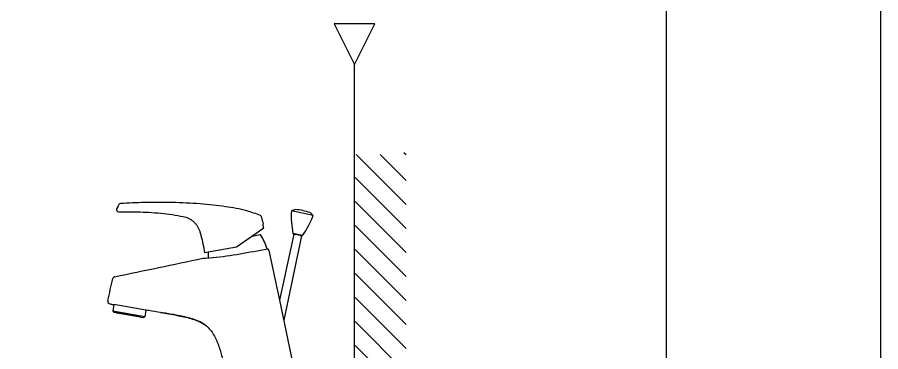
# Model space of a CAD drawing. Header units: millimetres. Extents: x 14229 to 16655, y -272 to 3158.
# Drawn here: x 16018 to 16655, y 1393 to 1639 of the extents above; entities that cross this region are included whole.
import ezdxf

# ---------------------------------------------------------------- set-up
doc = ezdxf.new("R2010")
doc.units = ezdxf.units.MM
doc.header["$LTSCALE"] = 0.2
for name, color, linetype in [('7', 7, 'Continuous'), ('DEFAULT', 7, 'Continuous'), ('MAIN', 7, 'Continuous'), ('YA', 7, 'Continuous')]:
    doc.layers.add(name, color=color, linetype=linetype)

msp = doc.modelspace()

# ---------------------------------------------------------------- linework, layer by layer
at = {"layer": '7'}
for p, q in [((16223.23320601765, 1497.951881658149), (16220.23143257938, 1497.056417406734)), ((16236.37086799149, 1493.625874508239), (16220.23143257947, 1497.056417406654)), ((16223.23320601765, 1497.951881658149), (16223.26352510567, 1497.945437137002)), ((16233.96251053776, 1495.671297580223), (16233.99282962579, 1495.664853059084)), ((16233.99282962579, 1495.664853059084), (16236.37086799149, 1493.625874508239)), ((16199.01036079054, 1489.375735185845), (16199.35766272888, 1487.40608801703)), ((16199.85764506672, 1484.196137074142), (16179.7926554332, 1470.146480078599)), ((16197.16192972824, 1479.200168782373), (16191.22850073124, 1478.153945162115)), ((16221.9361645848, 1479.825445617783), (16211.58884279455, 1431.145123970958)), ((16227.80505018915, 1478.577975472873), (16214.59946984539, 1416.450604574501)), ((16228.48458998476, 1478.746349999034), (16221.3838581808, 1480.255657136718)), ((16221.77099245681, 1479.860554037515), (16222.91431218555, 1479.617533927028)), ((16226.82690258844, 1478.785887163825), (16222.91431218555, 1479.617533927028)), ((16226.82690258844, 1478.785887163825), (16227.97022231718, 1478.542867053337)), ((16179.7926554332, 1470.146480078599), (16156.29768167895, 1466.003682294716)), ((16197.41999294097, 1468.075979558796), (16202.75833894172, 1469.017273991093)), ((16089.41085329776, 1427.946375010616), (16088.54383770724, 1423.029285254867)), ((16113.04883736603, 1423.793552713826), (16089.41085329776, 1427.946375010616)), ((16211.58884279455, 1431.145123970958), (16222.19897508072, 1379.358306126794)), ((16089.42838963815, 1422.287058055969), (16088.54383770724, 1423.029285254867)), ((16112.17922377954, 1418.861728990866), (16088.54383770724, 1423.029285254867)), ((16089.42838963815, 1422.287058055969), (16091.15241605294, 1421.98306568357)), ((16109.37074663662, 1418.770682458177), (16091.15180320593, 1421.98317374503)), ((16108.94209389993, 1418.643180178668), (16091.51099667163, 1421.716752923371)), ((16113.04883736603, 1423.793552713826), (16112.17922377954, 1418.861728990866)), ((16113.54124124253, 1423.706728624989), (16113.04883736603, 1423.793552713826)), ((16109.37019343604, 1418.770780002372), (16111.09416020444, 1418.466798147268)), ((16111.09416020444, 1418.466798147268), (16112.17922377954, 1418.861728990866))]:
    msp.add_line(p, q, dxfattribs=at)
for centre, radius, start, end in [((16094.36144800828, 1500.796612820836), 1.5000013857, 93.69655329925658, 151.3140769168419), ((16092.82177083861, 1497.804192880395), 1.5000011714, 154.2971509195889, 270.8051919596636), ((16290.13647517462, 1493.411555300875), 70, 177.0152900350858, 190.8326711069197), ((16218.27980678803, 1448.194431602155), 50, 71.72041935862893, 84.27958064126062), ((16196.82677839729, 1492.186427180263), 1.5, 12.94405111779553, 66.19217824417969), ((16171.02693488505, 1518.729069646929), 70, 325.1673288925791, 338.9847099653869), ((16197.24875381708, 1478.707764905864), 0.5, 34.09768124996693, 99.99999999963447), ((16168.67988952675, 1459.36687575459), 35, 15.88088929886842, 34.09768124996693), ((16221.87494830219, 1480.349627837874), 0.5, 190.8326711052007, 257.9999999998239), ((16228.07417816256, 1479.031940853697), 0.5, 258.00000000025, 325.1673288947317), ((16193.92208136814, 1463.817755228441), 35, 175.6304533654689, 182.5585460689275), ((16201.69123428192, 1467.325739939596), 2, 12.54192289451667, 57.75421194463779), ((16090.51721894232, 1446.491397355793), 1.9999998436, 103.7821654368704, 164.2289609665384), ((16086.99214155942, 1430.382053015449), 2, 167.6446493487639, 258.9831117535052), ((16091.59782076044, 1422.209156799866), 0.5, 206.8698976461781, 259.999999999942), ((16109.02891798874, 1419.135584055171), 0.5, 259.999999999942, 313.1301023509735)]:
    msp.add_arc(centre, radius, start, end, dxfattribs=at)
for points in [[(16197.43228369536, 1493.558784034119), (16187.34670269588, 1496.962922719941), (16171.78991077956, 1500.016012031935), (16152.98864498277, 1502.061512178837), (16132.45458629488, 1503.07143720369), (16111.86728547214, 1503.070354478413), (16094.26472721327, 1502.293683697754)], [(16093.04560057754, 1501.516598112067), (16091.47022653058, 1498.454730004437)], [(16092.84285351889, 1496.304091980427), (16097.94625840724, 1496.341941139458), (16115.30311183791, 1495.870652032311), (16132.58517512229, 1494.141784003056), (16140.51571478441, 1492.794271857668)], [(16140.51592926088, 1492.795129501553), (16142.63538554562, 1492.228990180142), (16144.65922780666, 1491.377370354124), (16146.54756931091, 1490.256573607855), (16148.26459960965, 1488.887826310624), (16149.77801809404, 1487.296909164267), (16151.05940547099, 1485.513683973019), (16152.08457126968, 1483.571774931989), (16152.83371796535, 1481.509419588846)], [(16199.01036079054, 1489.375735185852), (16198.65126990656, 1490.943088554218), (16198.28866230968, 1492.52242640796)], [(16199.80200643668, 1484.438157965772), (16199.64275211373, 1485.19827565783), (16199.52166175438, 1485.911302477748), (16199.43919762599, 1486.527135562967), (16199.38969721931, 1487.002576941502), (16199.36491876607, 1487.303178865223), (16199.35766272888, 1487.406088017037)], [(16152.8338863855, 1481.509949509987), (16153.60345702888, 1478.693143532067), (16155.06779885796, 1472.45010807617), (16156.27472398402, 1466.137197767669), (16156.29768167895, 1466.003682294716)], [(16154.93012844882, 1461.991425599089), (16155.19124155113, 1462.005950682295), (16155.97921067982, 1462.051883969493), (16157.30356141393, 1462.136133260393), (16197.41999294097, 1468.075979558796)], [(16090.04075438702, 1448.433823437889), (16154.93012844882, 1461.991425599089)], [(16088.90798533524, 1427.97385431867), (16089.10649581214, 1427.963673521671), (16089.41087818373, 1427.94637355437)], [(16123.89229107412, 1422.084480304694), (16115.18294890982, 1423.450648282896), (16113.54124124253, 1423.706728624989)], [(16141.04942646492, 1418.952866404595), (16137.34328239192, 1419.736204638394), (16133.25161692853, 1420.510312494692), (16128.76749657562, 1421.288536558794), (16123.89229107412, 1422.084480304694)], [(16123.89229164222, 1422.084485941589), (16129.99154216082, 1421.081577761689), (16135.99040717512, 1420.000815216191), (16141.04943152272, 1418.952878706893)], [(16141.04941711442, 1418.952829356488), (16146.17221629213, 1417.649062109588), (16150.97918905682, 1416.016271059293), (16155.08657441432, 1414.015047621594), (16157.49747048572, 1412.320364004089)], [(16157.49807287411, 1412.32109666829), (16156.03396355903, 1413.412230506089), (16153.64716163492, 1414.811923328395), (16151.12010393042, 1415.959479626094), (16148.56460387892, 1416.901750155194), (16146.04255268112, 1417.686592602492), (16143.55601997012, 1418.356593687794), (16141.04942646492, 1418.952866404595)], [(16157.49747048572, 1412.320364004089), (16158.15022734521, 1411.762389320488)], [(16158.15067395032, 1411.762125028094), (16157.49807287411, 1412.32109666829)], [(16158.15067395042, 1411.762125028189), (16161.11841687622, 1408.510258116593), (16163.50437346212, 1404.769726212996), (16165.41761266422, 1400.755447701792), (16166.97572017302, 1396.619098498189), (16168.27898740733, 1392.440820177996), (16169.40005937772, 1388.254944635789), (16170.39465878651, 1384.061807616287), (16171.32365135992, 1379.827230626092)]]:
    msp.add_spline(points, degree=3, dxfattribs=at)
for points in [[(16199.85764506672, 1484.196137074149), (16199.83909969161, 1484.276810896409), (16199.82055306415, 1484.357484431094), (16199.80200643668, 1484.438157965772)], [(16203.64350934931, 1467.760047817495), (16206.29195383106, 1455.555073201985), (16208.94039831281, 1443.350098586475), (16211.58884279455, 1431.145123970958)], [(16085.0384629188, 1430.810001340812), (16086.22314342937, 1436.218329571836), (16087.40782393995, 1441.626657802867), (16088.59250445052, 1447.034986033891)]]:
    msp.add_open_spline(points, degree=3, dxfattribs=at)
msp.add_open_spline([(16086.60994490522, 1428.418911217836), (16086.96482621755, 1428.349820716904), (16087.73071049626, 1428.200801549568), (16088.49685196282, 1428.053109881862), (16088.90798533524, 1427.97385431867)], degree=3, knots=[0.1733173775257519, 0.1733173775257519, 0.1733173775257519, 0.1733173775257519, 1.257949877608374, 2.514058188746958, 2.514058188746958, 2.514058188746958, 2.514058188746958], dxfattribs=at)
at = {"layer": 'DEFAULT', "color": 0}
for p, q in [((16266.76646825108, 828.5718399850305), (16266.76646825108, 1604.76572870549)), ((16304.7220142192, 1501.725486581251), (16267.94278206945, 1538.504718731005)), ((16304.7220142192, 1519.403156187357), (16285.62045298752, 1538.504718731005)), ((16304.7220142192, 1538.102276329511), (16303.09191807837, 1539.732372744895)), ((16304.7220142192, 1484.047819903306), (16267.35462611877, 1521.415208003739)), ((16304.7220142192, 1466.370153225362), (16267.35462611877, 1503.737541325798)), ((16304.7220142192, 1448.692478625299), (16267.35462611877, 1486.05987464785)), ((16304.7220142192, 1431.014815908413), (16267.35462611877, 1468.38220796991)), ((16304.7220142192, 1413.337136231036), (16267.35462611877, 1450.704524331472)), ((16304.7220142192, 1395.659478591462), (16267.35462611877, 1433.026874614014)), ((16304.7220142192, 1377.981815874576), (16267.35462611877, 1415.349207936073)), ((16304.7220142192, 1360.3041361972), (16267.35462611877, 1397.671524297635))]:
    msp.add_line(p, q, dxfattribs=at)
at = {"layer": 'MAIN', "color": 0}
msp.add_lwpolyline([(16281.76646825108, 1634.76572870549), (16251.76646825108, 1634.76572870549), (16266.76646825108, 1604.76572870549), (16281.76646825108, 1634.76572870549)], dxfattribs=at)
at = {"layer": 'YA', "color": 7}
msp.add_line((16496.37939895317, 3038.379135731768), (16496.37939895317, -141.6208642682323), dxfattribs=at)
at = {"layer": 'YA', "color": 0}
msp.add_lwpolyline([(14229.01315210908, -272.0995635250292), (16654.51315210908, -272.0995635250292), (16654.51315210908, 3158.250436474969), (14229.01315210908, 3158.250436474969)], close=True, dxfattribs=at)

doc.saveas('drawing.dxf')
